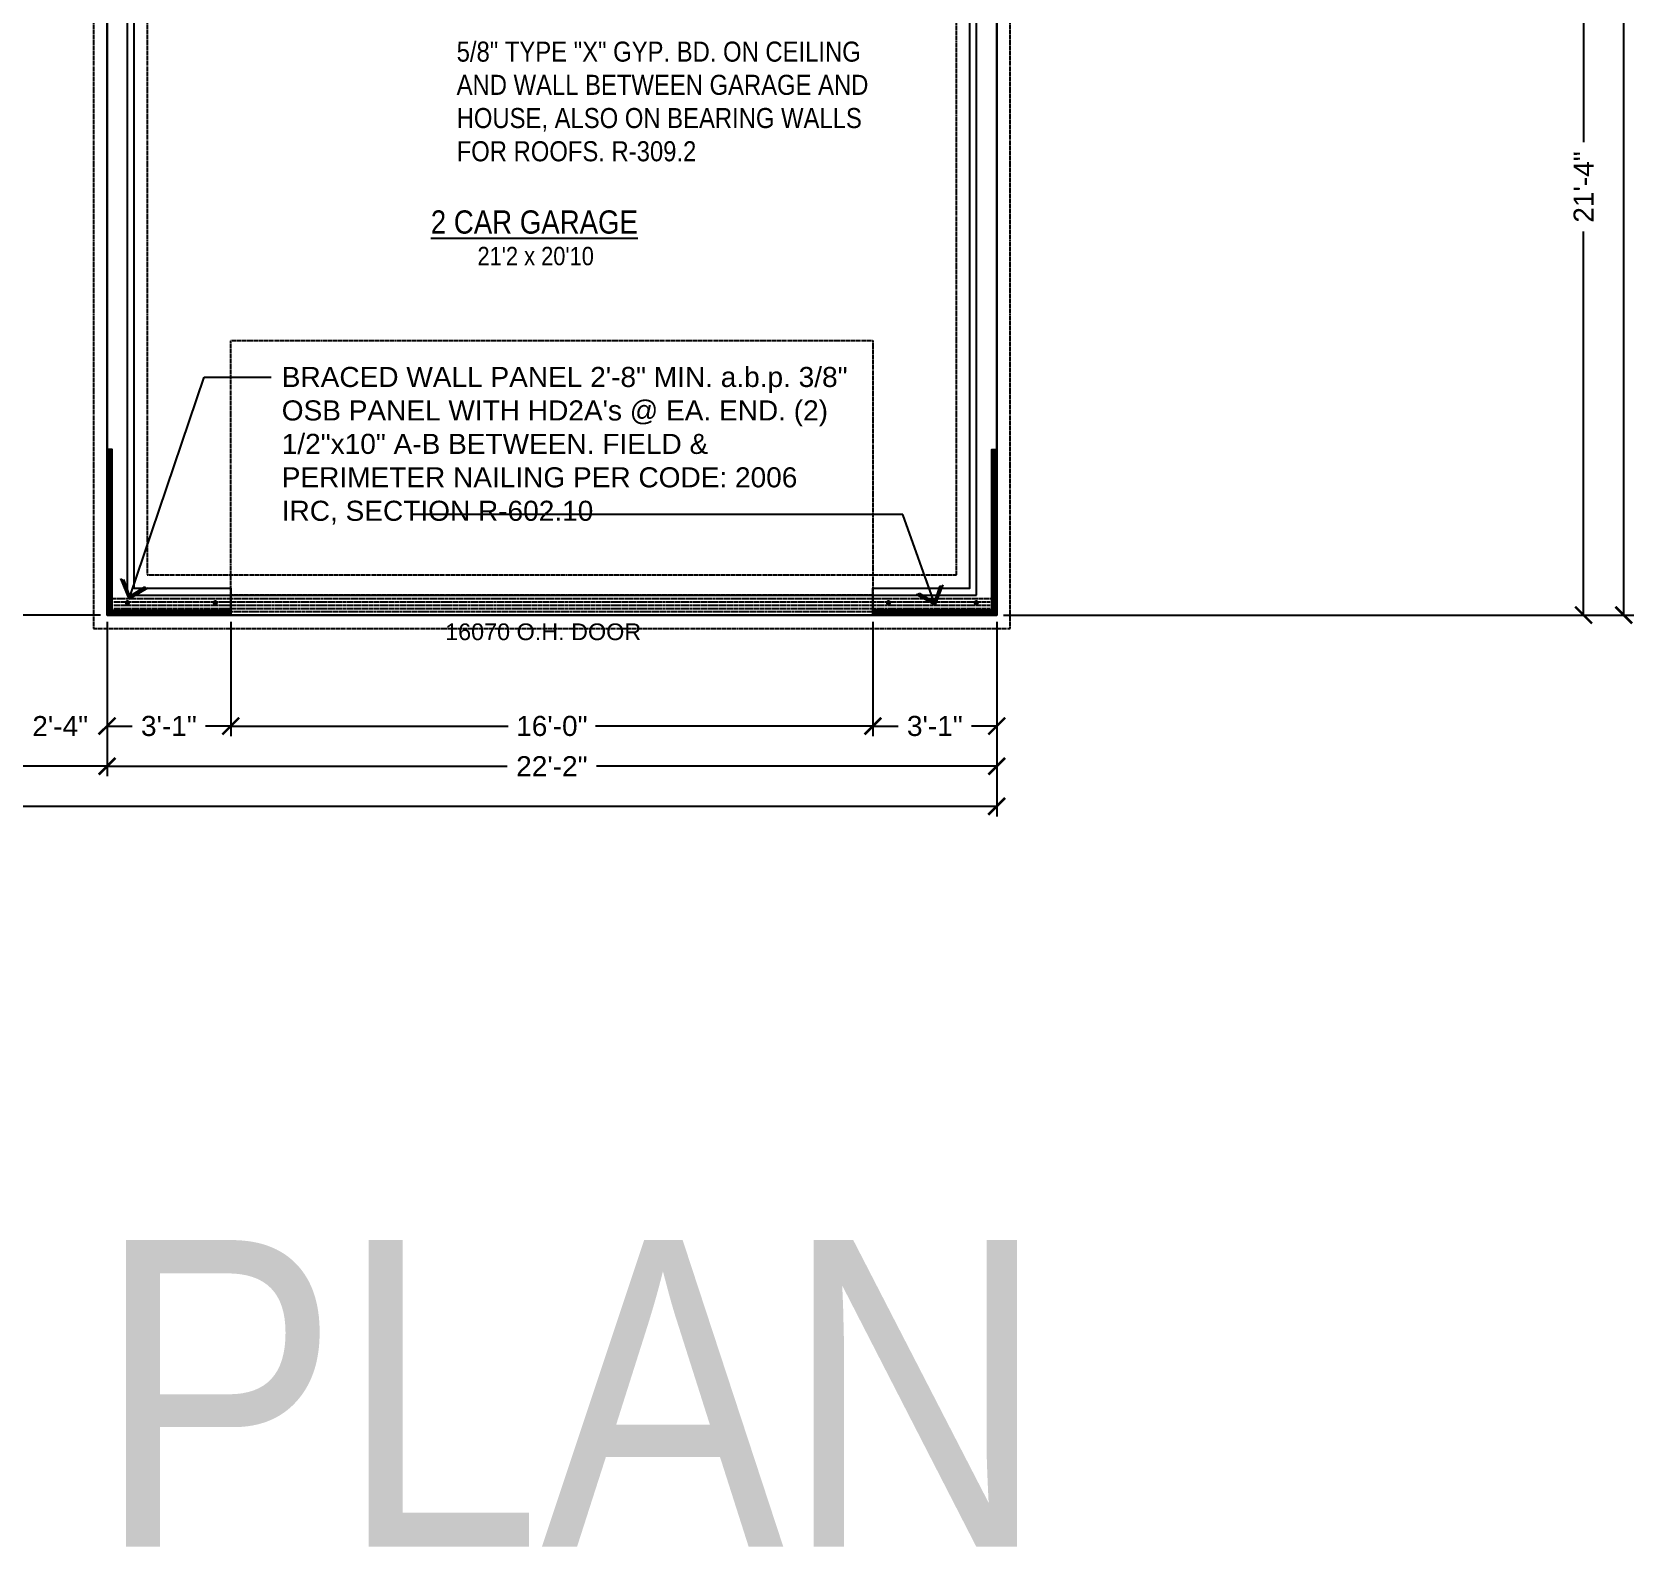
# Model space of a CAD drawing. Header units: millimetres. Extents: x -724 to 239, y -496 to 416.
# Drawn here: x -241.2 to 238.6, y -496.4 to -42.3 of the extents above; entities that cross this region are included whole.
import ezdxf
from ezdxf.enums import TextEntityAlignment as Align

# ---------------------------------------------------------------- set-up
doc = ezdxf.new("R2010")
doc.units = ezdxf.units.MM
doc.linetypes.add('xref-Bishop-Overland-08$0$CENTER2', pattern=[1.125, 0.75, -0.125, 0.125, -0.125])
doc.linetypes.add('xref-Bishop-Overland-08$0$DASHED2', pattern=[0.375, 0.25, -0.125])
for name, color, linetype in [('A-DIMS-1', 152, 'Continuous'), ('A-NOTE', 4, 'Continuous'), ('A-TEXT', 4, 'Continuous'), ('ANNTEXT', 4, 'Continuous'), ('xref-Bishop-Overland-08$0$A-FOOTPRINT', 5, 'Continuous'), ('xref-Bishop-Overland-08$0$A-GARAGE-DOOR', 1, 'xref-Bishop-Overland-08$0$DASHED2'), ('xref-Bishop-Overland-08$0$A-HEADER', 30, 'Continuous'), ('xref-Bishop-Overland-08$0$A-OPENING', 1, 'Continuous'), ('xref-Bishop-Overland-08$0$A-WALL', 54, 'Continuous'), ('xref-Bishop-Overland-08$0$R-BEAM', 1, 'xref-Bishop-Overland-08$0$CENTER2'), ('xref-Bishop-Overland-08$0$S-FOOTER', 9, 'xref-Bishop-Overland-08$0$DASHED2'), ('xref-Bishop-Overland-08$0$S-STEM-WALL', 8, 'Continuous')]:
    doc.layers.add(name, color=color, linetype=linetype)
doc.styles.get("Standard").update_dxf_attribs({"font": 'arial.ttf'})
doc.dimstyles.new('ARCHARR', dxfattribs={"dimscale": 32, "dimtxt": 0.1875, "dimasz": 0.15625, "dimexe": 0.09375, "dimexo": 0.0625, "dimgap": 0.09375, "dimtad": 0, "dimdec": 5, "dimzin": 3, "dimdsep": 46, "dimlunit": 4, "dimtxsty": 'Standard', "dimblk": 'ARCHTICK', "dimcen": 0.09375, "dimclrt": 4, "dimadec": 5, "dimazin": 0, "dimtfac": 0.75, "dimtdec": 5, "dimtix": 1, "dimtofl": 0, "dimtmove": 2, "dimatfit": 3, "dimldrblk": 'archarrow', "dimfxl": 1, "dimtolj": 1, "dimtzin": 3, "dimarcsym": 0})

# ---------------------------------------------------------------- blocks, each defined once
blk = doc.blocks.new('_ArchTick')
at = {"color": 0, "linetype": 'ByBlock', "const_width": 0.15}
blk.add_lwpolyline([(-0.5, -0.5), (0.5, 0.5)], dxfattribs=at)
blk = doc.blocks.new('*D93')
at = {"layer": 'A-DIMS-1', "color": 0, "lineweight": -2}
for p, q in [((10.23, -218.63), (10.23, -252.82)), ((47.23, -218.63), (47.23, -252.82)), ((10.23, -249.82), (17.75, -249.82)), ((47.23, -249.82), (39.7, -249.82))]:
    blk.add_line(p, q, dxfattribs=at)
at = {"layer": 'Defpoints', "color": 0}
for p in [(10.23, -216.63), (47.23, -216.63), (10.23, -249.82)]:
    blk.add_point(p, dxfattribs=at)
at = {"layer": 'A-DIMS-1', "color": 0, "lineweight": -2, "xscale": 5, "yscale": 5, "zscale": 5, "rotation": 180}
blk.add_blockref('_ArchTick', (10.23, -249.82), dxfattribs=at)
at = {"layer": 'A-DIMS-1', "color": 0, "lineweight": -2, "xscale": 5, "yscale": 5, "zscale": 5}
blk.add_blockref('_ArchTick', (47.23, -249.82), dxfattribs=at)
at = {"layer": 'A-DIMS-1', "color": 4, "insert": (28.73, -249.82), "char_height": 6, "attachment_point": 5}
blk.add_mtext('\\A1;3\'-1"', dxfattribs=at)
blk = doc.blocks.new('archarrow')
for p, q in [((0, 0), (-1.739, 0)), ((0, 0), (-0.988, 0.858)), ((-0.086, 0), (-0.988, 0.757)), ((-0.172, 0), (-0.988, 0.659)), ((-0.172, 0), (-0.988, -0.659)), ((-0.086, 0), (-0.988, -0.757)), ((0, 0), (-0.988, -0.858))]:
    blk.add_line(p, q)
blk = doc.blocks.new('*D94')
at = {"layer": 'A-DIMS-1', "color": 0, "lineweight": -2}
for p, q in [((-181.77, -218.63), (-181.77, -252.82)), ((10.23, -218.63), (10.23, -252.82)), ((-181.77, -249.82), (-98.8, -249.82)), ((10.23, -249.82), (-72.75, -249.82))]:
    blk.add_line(p, q, dxfattribs=at)
at = {"layer": 'Defpoints', "color": 0}
for p in [(-181.77, -216.63), (10.23, -216.63), (-181.77, -249.82)]:
    blk.add_point(p, dxfattribs=at)
at = {"layer": 'A-DIMS-1', "color": 0, "lineweight": -2, "xscale": 5, "yscale": 5, "zscale": 5, "rotation": 180}
blk.add_blockref('_ArchTick', (-181.77, -249.82), dxfattribs=at)
at = {"layer": 'A-DIMS-1', "color": 0, "lineweight": -2, "xscale": 5, "yscale": 5, "zscale": 5}
blk.add_blockref('_ArchTick', (10.23, -249.82), dxfattribs=at)
at = {"layer": 'A-DIMS-1', "color": 4, "insert": (-85.77, -249.82), "char_height": 6, "attachment_point": 5}
blk.add_mtext('\\A1;16\'-0"', dxfattribs=at)
blk = doc.blocks.new('*D95')
at = {"layer": 'A-DIMS-1', "color": 0, "lineweight": -2}
for p, q in [((-218.77, -218.63), (-218.77, -252.82)), ((-181.77, -218.63), (-181.77, -252.82)), ((-218.77, -249.82), (-211.25, -249.82)), ((-181.77, -249.82), (-189.3, -249.82))]:
    blk.add_line(p, q, dxfattribs=at)
at = {"layer": 'Defpoints', "color": 0}
for p in [(-218.77, -216.63), (-181.77, -216.63), (-218.77, -249.82)]:
    blk.add_point(p, dxfattribs=at)
at = {"layer": 'A-DIMS-1', "color": 0, "lineweight": -2, "xscale": 5, "yscale": 5, "zscale": 5, "rotation": 180}
blk.add_blockref('_ArchTick', (-218.77, -249.82), dxfattribs=at)
at = {"layer": 'A-DIMS-1', "color": 0, "lineweight": -2, "xscale": 5, "yscale": 5, "zscale": 5}
blk.add_blockref('_ArchTick', (-181.77, -249.82), dxfattribs=at)
at = {"layer": 'A-DIMS-1', "color": 4, "insert": (-200.27, -249.82), "char_height": 6, "attachment_point": 5}
blk.add_mtext('\\A1;3\'-1"', dxfattribs=at)
blk = doc.blocks.new('*D96')
at = {"layer": 'A-DIMS-1', "color": 0, "lineweight": -2}
for p, q in [((-304.77, -14.63), (-304.77, -264.82)), ((-218.77, -218.63), (-218.77, -264.82)), ((-304.77, -261.82), (-272.72, -261.82)), ((-218.77, -261.82), (-250.82, -261.82))]:
    blk.add_line(p, q, dxfattribs=at)
at = {"layer": 'Defpoints', "color": 0}
for p in [(-304.77, -12.63), (-218.77, -216.63), (-304.77, -261.82)]:
    blk.add_point(p, dxfattribs=at)
at = {"layer": 'A-DIMS-1', "color": 0, "lineweight": -2, "xscale": 5, "yscale": 5, "zscale": 5, "rotation": 180}
blk.add_blockref('_ArchTick', (-304.77, -261.82), dxfattribs=at)
at = {"layer": 'A-DIMS-1', "color": 0, "lineweight": -2, "xscale": 5, "yscale": 5, "zscale": 5}
blk.add_blockref('_ArchTick', (-218.77, -261.82), dxfattribs=at)
at = {"layer": 'A-DIMS-1', "color": 4, "insert": (-261.77, -261.82), "char_height": 6, "attachment_point": 5}
blk.add_mtext('\\A1;7\'-2"', dxfattribs=at)
blk = doc.blocks.new('*D100')
at = {"layer": 'A-DIMS-1', "color": 0, "lineweight": -2}
for p, q in [((-218.77, -218.63), (-218.77, -264.82)), ((47.23, -218.63), (47.23, -264.82)), ((-218.77, -261.82), (-99.13, -261.82)), ((47.23, -261.82), (-72.42, -261.82))]:
    blk.add_line(p, q, dxfattribs=at)
at = {"layer": 'Defpoints', "color": 0}
for p in [(-218.77, -216.63), (47.23, -216.63), (-218.77, -261.82)]:
    blk.add_point(p, dxfattribs=at)
at = {"layer": 'A-DIMS-1', "color": 0, "lineweight": -2, "xscale": 5, "yscale": 5, "zscale": 5, "rotation": 180}
blk.add_blockref('_ArchTick', (-218.77, -261.82), dxfattribs=at)
at = {"layer": 'A-DIMS-1', "color": 0, "lineweight": -2, "xscale": 5, "yscale": 5, "zscale": 5}
blk.add_blockref('_ArchTick', (47.23, -261.82), dxfattribs=at)
at = {"layer": 'A-DIMS-1', "color": 4, "insert": (-85.77, -261.82), "char_height": 6, "attachment_point": 5}
blk.add_mtext('\\A1;22\'-2"', dxfattribs=at)
blk = doc.blocks.new('*D101')
at = {"layer": 'A-DIMS-1', "color": 0, "lineweight": -2}
for p, q in [((-648.77, -14.63), (-648.77, -276.82)), ((47.23, -218.63), (47.23, -276.82)), ((-648.77, -273.82), (-314.08, -273.82)), ((47.23, -273.82), (-287.47, -273.82))]:
    blk.add_line(p, q, dxfattribs=at)
at = {"layer": 'Defpoints', "color": 0}
for p in [(-648.77, -12.63), (47.23, -216.63), (-648.77, -273.82)]:
    blk.add_point(p, dxfattribs=at)
at = {"layer": 'A-DIMS-1', "color": 0, "lineweight": -2, "xscale": 5, "yscale": 5, "zscale": 5, "rotation": 180}
blk.add_blockref('_ArchTick', (-648.77, -273.82), dxfattribs=at)
at = {"layer": 'A-DIMS-1', "color": 0, "lineweight": -2, "xscale": 5, "yscale": 5, "zscale": 5}
blk.add_blockref('_ArchTick', (47.23, -273.82), dxfattribs=at)
at = {"layer": 'A-DIMS-1', "color": 4, "insert": (-300.77, -273.82), "char_height": 6, "attachment_point": 5}
blk.add_mtext('\\A1;58\'-0"', dxfattribs=at)
blk = doc.blocks.new('*D102')
at = {"layer": 'A-DIMS-1', "color": 0, "lineweight": -2}
for p, q in [((-246.77, 29.78), (-246.77, -252.82)), ((-218.77, -218.63), (-218.77, -252.82)), ((-246.77, -249.82), (-251.77, -249.82)), ((-218.77, -249.82), (-213.77, -249.82))]:
    blk.add_line(p, q, dxfattribs=at)
at = {"layer": 'Defpoints', "color": 0}
for p in [(-246.77, 31.78), (-218.77, -216.63), (-246.77, -249.82)]:
    blk.add_point(p, dxfattribs=at)
at = {"layer": 'A-DIMS-1', "color": 0, "lineweight": -2, "xscale": 5, "yscale": 5, "zscale": 5}
blk.add_blockref('_ArchTick', (-246.77, -249.82), dxfattribs=at)
at = {"layer": 'A-DIMS-1', "color": 0, "lineweight": -2, "xscale": 5, "yscale": 5, "zscale": 5, "rotation": 180}
blk.add_blockref('_ArchTick', (-218.77, -249.82), dxfattribs=at)
at = {"layer": 'A-DIMS-1', "color": 4, "insert": (-232.77, -249.82), "char_height": 6, "attachment_point": 5}
blk.add_mtext('\\A1;2\'-4"', dxfattribs=at)
blk = doc.blocks.new('*D109')
at = {"layer": 'A-DIMS-1', "color": 0, "lineweight": -2}
for p, q in [((43.23, 39.37), (225.69, 39.37)), ((222.69, 39.37), (222.69, -75.28)), ((222.69, -216.63), (222.69, -101.99)), ((49.23, -216.63), (225.69, -216.63))]:
    blk.add_line(p, q, dxfattribs=at)
at = {"layer": 'Defpoints', "color": 0}
for p in [(41.23, 39.37), (222.69, 39.37), (47.23, -216.63)]:
    blk.add_point(p, dxfattribs=at)
at = {"layer": 'A-DIMS-1', "color": 0, "lineweight": -2, "xscale": 5, "yscale": 5, "zscale": 5}
for p, rotation in [((222.69, 39.37), 90), ((222.69, -216.63), 270)]:
    blk.add_blockref('_ArchTick', p, dxfattribs=dict(at, rotation=rotation))
at = {"layer": 'A-DIMS-1', "color": 4, "insert": (222.69, -88.63), "char_height": 6, "attachment_point": 5, "rotation": 90}
blk.add_mtext('\\A1;21\'-4"', dxfattribs=at)
blk = doc.blocks.new('*D111')
at = {"layer": 'A-DIMS-1', "color": 0, "lineweight": -2}
for p, q in [((49.23, 347.37), (237.69, 347.37)), ((234.69, 347.37), (234.69, 78.79)), ((234.69, -216.63), (234.69, 51.94)), ((49.23, -216.63), (237.69, -216.63))]:
    blk.add_line(p, q, dxfattribs=at)
at = {"layer": 'Defpoints', "color": 0}
for p in [(47.23, 347.37), (234.69, 347.37), (47.23, -216.63)]:
    blk.add_point(p, dxfattribs=at)
at = {"layer": 'A-DIMS-1', "color": 0, "lineweight": -2, "xscale": 5, "yscale": 5, "zscale": 5}
for p, rotation in [((234.69, 347.37), 90), ((234.69, -216.63), 270)]:
    blk.add_blockref('_ArchTick', p, dxfattribs=dict(at, rotation=rotation))
at = {"layer": 'A-DIMS-1', "color": 4, "insert": (234.69, 65.37), "char_height": 6, "attachment_point": 5, "rotation": 90}
blk.add_mtext('\\A1;47\'-0"', dxfattribs=at)
blk = doc.blocks.new('*D79')
at = {"layer": 'A-DIMS-1', "color": 0, "lineweight": -2}
for p, q in [((-484.77, -36.63), (-723.34, -36.63)), ((-720.34, -36.63), (-720.34, -113.61)), ((-720.34, -216.63), (-720.34, -139.66)), ((-220.77, -216.63), (-723.34, -216.63))]:
    blk.add_line(p, q, dxfattribs=at)
at = {"layer": 'Defpoints', "color": 0}
for p in [(-482.77, -36.63), (-720.34, -216.63), (-218.77, -216.63)]:
    blk.add_point(p, dxfattribs=at)
at = {"layer": 'A-DIMS-1', "color": 0, "lineweight": -2, "xscale": 5, "yscale": 5, "zscale": 5}
for p, rotation in [((-720.34, -36.63), 90), ((-720.34, -216.63), 270)]:
    blk.add_blockref('_ArchTick', p, dxfattribs=dict(at, rotation=rotation))
at = {"layer": 'A-DIMS-1', "color": 4, "insert": (-720.34, -126.63), "char_height": 6, "attachment_point": 5, "rotation": 90}
blk.add_mtext('\\A1;15\'-0"', dxfattribs=at)

msp = doc.modelspace()

# ---------------------------------------------------------------- hatches: boundary and pattern name
at = {"layer": 'A-DIMS-1'}
h = msp.add_hatch(dxfattribs=at)
h.set_pattern_fill('ANSI31', color=256, scale=3, style=0)
h.set_pattern_definition([(135, (47.22707, -1673.55493), (0.26516504, 0.26516504), [])])
h.paths.add_polyline_path([(-217.272926, -215.132868), (-181.772926, -215.132868), (-181.772926, -216.632868), (-218.772926, -216.632868)])
h.paths.add_polyline_path([(-218.772926, -167.132868), (-217.272926, -167.132868), (-217.272926, -215.132868), (-218.772926, -216.632868)])
h = msp.add_hatch(dxfattribs=at)
h.set_pattern_fill('ANSI31', color=256, scale=3, style=0)
h.set_pattern_definition([(45, (-218.77293, -1673.55493), (-0.26516504, 0.26516504), [])])
h.paths.add_polyline_path([(45.727074, -215.132868), (10.227074, -215.132868), (10.227074, -216.632868), (47.227074, -216.632868)])
h.paths.add_polyline_path([(47.227074, -167.132868), (45.727074, -167.132868), (45.727074, -215.132868), (47.227074, -216.632868)])

# ---------------------------------------------------------------- linework, layer by layer
for points in [[(-218.772926, -216.632868), (-217.272926, -215.132868), (-217.272926, -167.132868), (-218.772926, -167.132868)], [(47.227074, -216.632868), (45.727074, -215.132868), (45.727074, -167.132868), (47.227074, -167.132868)], [(-217.272926, -215.132868), (-181.772926, -215.132868), (-181.772926, -216.632868)], [(45.727074, -215.132868), (10.227074, -215.132868), (10.227074, -216.632868)]]:
    msp.add_lwpolyline(points, dxfattribs=at)
at = {"layer": 'A-DIMS-1', "const_width": 0.7827}
for points in [[(-213.051314, -212.929622, 1), (-212.268614, -212.929622, 1)], [(-186.787484, -212.929622, 1), (-186.004784, -212.929622, 1)], [(15.241632, -212.929622, -1), (14.458932, -212.929622, -1)], [(41.505462, -212.929622, -1), (40.722762, -212.929622, -1)]]:
    msp.add_lwpolyline(points, format="xyb", close=True, dxfattribs=at)
at = {"layer": 'xref-Bishop-Overland-08$0$A-FOOTPRINT'}
msp.add_lwpolyline([(47.227074, 39.367132), (-218.772926, 39.367132), (-218.772926, -216.632868), (47.227074, -216.632868)], close=True, dxfattribs=at)
at = {"layer": 'xref-Bishop-Overland-08$0$A-GARAGE-DOOR'}
msp.add_lwpolyline([(10.227074, -210.632868), (-181.772926, -210.632868), (-181.772926, -134.552868), (10.227074, -134.552868)], close=True, dxfattribs=at)
at = {"layer": 'xref-Bishop-Overland-08$0$A-HEADER'}
msp.add_lwpolyline([(10.227074, -216.632868), (-181.772926, -216.632868), (-181.772926, -210.632868), (10.227074, -210.632868)], close=True, dxfattribs=at)
at = {"layer": 'xref-Bishop-Overland-08$0$A-OPENING'}
msp.add_lwpolyline([(10.227074, -210.632868), (10.227074, -216.632868), (-181.772926, -216.632868), (-181.772926, -210.632868)], dxfattribs=at)
at = {"layer": 'xref-Bishop-Overland-08$0$A-WALL'}
for p, q in [((47.227074, 92.367132), (47.227074, -216.632868)), ((-218.772926, -216.632868), (-218.772926, 39.367132)), ((-212.772926, 39.367132), (-212.772926, -210.632868)), ((41.227074, -210.632868), (41.227074, 39.367132)), ((-212.772926, -210.632868), (-181.772926, -210.632868)), ((10.227074, -210.632868), (41.227074, -210.632868)), ((-181.772926, -216.632868), (-218.772926, -216.632868)), ((47.227074, -216.632868), (10.227074, -216.632868))]:
    msp.add_line(p, q, dxfattribs=at)
at = {"layer": 'xref-Bishop-Overland-08$0$R-BEAM'}
msp.add_lwpolyline([(-217.772926, -215.632868), (-217.772926, -211.632868), (46.222511, -211.632868), (46.222511, -215.632868), (-217.772926, -215.632868)], close=True, dxfattribs=at)
for points in [[(-216.772926, -212.632868), (45.222511, -212.632868)], [(-216.772926, -213.632868), (45.222511, -213.632868)], [(-216.772926, -214.632868), (45.222511, -214.632868)]]:
    msp.add_lwpolyline(points, dxfattribs=at)
at = {"layer": 'xref-Bishop-Overland-08$0$S-FOOTER'}
for points in [[(-300.772926, 35.367132), (-222.772926, 35.367132), (-222.772926, -220.632868), (51.227074, -220.632868), (51.227074, 181.367132)], [(-206.772926, 35.367132), (-206.772926, -204.632868), (35.227074, -204.632868), (35.227074, 35.367132)]]:
    msp.add_lwpolyline(points, dxfattribs=at)
at = {"layer": 'xref-Bishop-Overland-08$0$S-STEM-WALL'}
for points in [[(-530.772926, 347.367132), (-648.772926, 347.367132), (-648.772926, -12.632868), (-482.772926, -12.632868), (-482.772926, -36.632868), (-332.772926, -36.632868), (-332.772926, -12.632868), (-304.772926, -12.632868), (-304.772926, 39.367132), (-218.772926, 39.367132), (-218.772926, -216.632868), (47.227074, -216.632868), (47.227074, -12.632868)], [(-210.772926, 39.367132), (-210.772926, -208.632868), (-181.772926, -208.632868), (-181.772926, -216.632868)], [(10.227074, -216.632868), (10.227074, -208.632868), (39.227074, -208.632868), (39.227074, 39.367132)]]:
    msp.add_lwpolyline(points, dxfattribs=at)

# ---------------------------------------------------------------- texts
at = {"layer": 'A-NOTE', "width": 0.85}
for s, height, p in [('%%u2 CAR GARAGE', 6.953126, (-90.999471, -99.107195)), ("21'2 x 20'10", 5.5, (-90.615571, -109.280538)), ('FLOOR PLAN', 91.6357622, (-282.433752, -449.321725))]:
    msp.add_text(s, height=height, dxfattribs=at).set_placement(p, align=Align.MIDDLE_CENTER)
at = {"layer": 'A-TEXT'}
msp.add_text('16070 O.H. DOOR', height=5, dxfattribs=at).set_placement((-88.371739, -221.623408), align=Align.MIDDLE_CENTER)
at = {"layer": 'ANNTEXT', "width": 0.85}
for s, p in [('5/8" TYPE "X" GYP. BD. ON CEILING', (-114.236311, -48.155618)), ('AND WALL BETWEEN GARAGE AND', (-114.236311, -58.086652)), ('HOUSE, ALSO ON BEARING WALLS', (-114.236311, -68.017687)), ('FOR ROOFS. R-309.2', (-114.236311, -77.948721))]:
    msp.add_text(s, height=6, dxfattribs=at).set_placement(p, align=Align.MIDDLE_LEFT)
at = {"layer": 'ANNTEXT', "insert": (-166.53383, -142.437571), "char_height": 6, "width": 168.9375, "attachment_point": 1}
msp.add_mtext('BRACED WALL PANEL 2\'-8" MIN. a.b.p. 3/8" OSB PANEL WITH HD2A\'s @ EA. END. (2) 1/2"x10" A-B BETWEEN. FIELD & PERIMETER NAILING PER CODE: 2006 IRC, SECTION R-602.10', dxfattribs=at)

# ---------------------------------------------------------------- dimensions: what is measured, and where the dimension line sits
at = {"layer": 'A-DIMS-1'}
for base, p1, p2, angle, picture, middle in [((234.692134, 347.367132), (47.227074, -216.632868), (47.227074, 347.367132), 90, '*D111', (234.692134, 65.367132)), ((222.692134, 39.367132), (47.227074, -216.632868), (41.227074, 39.367132), 90, '*D109', (222.692134, -88.632868)), ((-246.772926, -249.824348), (-218.772926, -216.632868), (-246.772926, 31.777061), 180, '*D102', (-232.772926, -249.824348)), ((-648.772926, -273.824348), (47.227074, -216.632868), (-648.772926, -12.632868), 180, '*D101', (-300.772926, -273.824348)), ((-304.772926, -261.824348), (-218.772926, -216.632868), (-304.772926, -12.632868), 180, '*D96', (-261.772926, -261.824348)), ((-720.340013, -216.632868), (-482.772926, -36.632868), (-218.772926, -216.632868), 270, '*D79', (-720.340013, -126.632868)), ((-218.772926, -249.824348), (-181.772926, -216.632868), (-218.772926, -216.632868), 180, '*D95', (-200.272926, -249.824348)), ((-218.772926, -261.824348), (47.227074, -216.632868), (-218.772926, -216.632868), 180, '*D100', (-85.772926, -261.824348)), ((-181.772926, -249.824348), (10.227074, -216.632868), (-181.772926, -216.632868), 180, '*D94', (-85.772926, -249.824348)), ((10.227074, -249.824348), (47.227074, -216.632868), (10.227074, -216.632868), 180, '*D93', (28.727074, -249.824348))]:
    dim = msp.add_linear_dim(base=base, p1=p1, p2=p2, angle=angle, dimstyle='ARCHARR', dxfattribs=at)
    dim.commit()
    dim.dimension.update_dxf_attribs({"geometry": picture, "text_midpoint": middle})

# ---------------------------------------------------------------- leaders
for points in [[(-212.196145, -211.770864), (-189.76274, -145.495161), (-169.700951, -145.495161)], [(28.871341, -213.681283), (19.110687, -186.539675), (-127.890121, -186.539675)]]:
    msp.add_leader(points, dimstyle='ARCHARR', override={"dimgap": 0.09375, "dimtad": 0}, dxfattribs=at)

doc.saveas('drawing.dxf')
